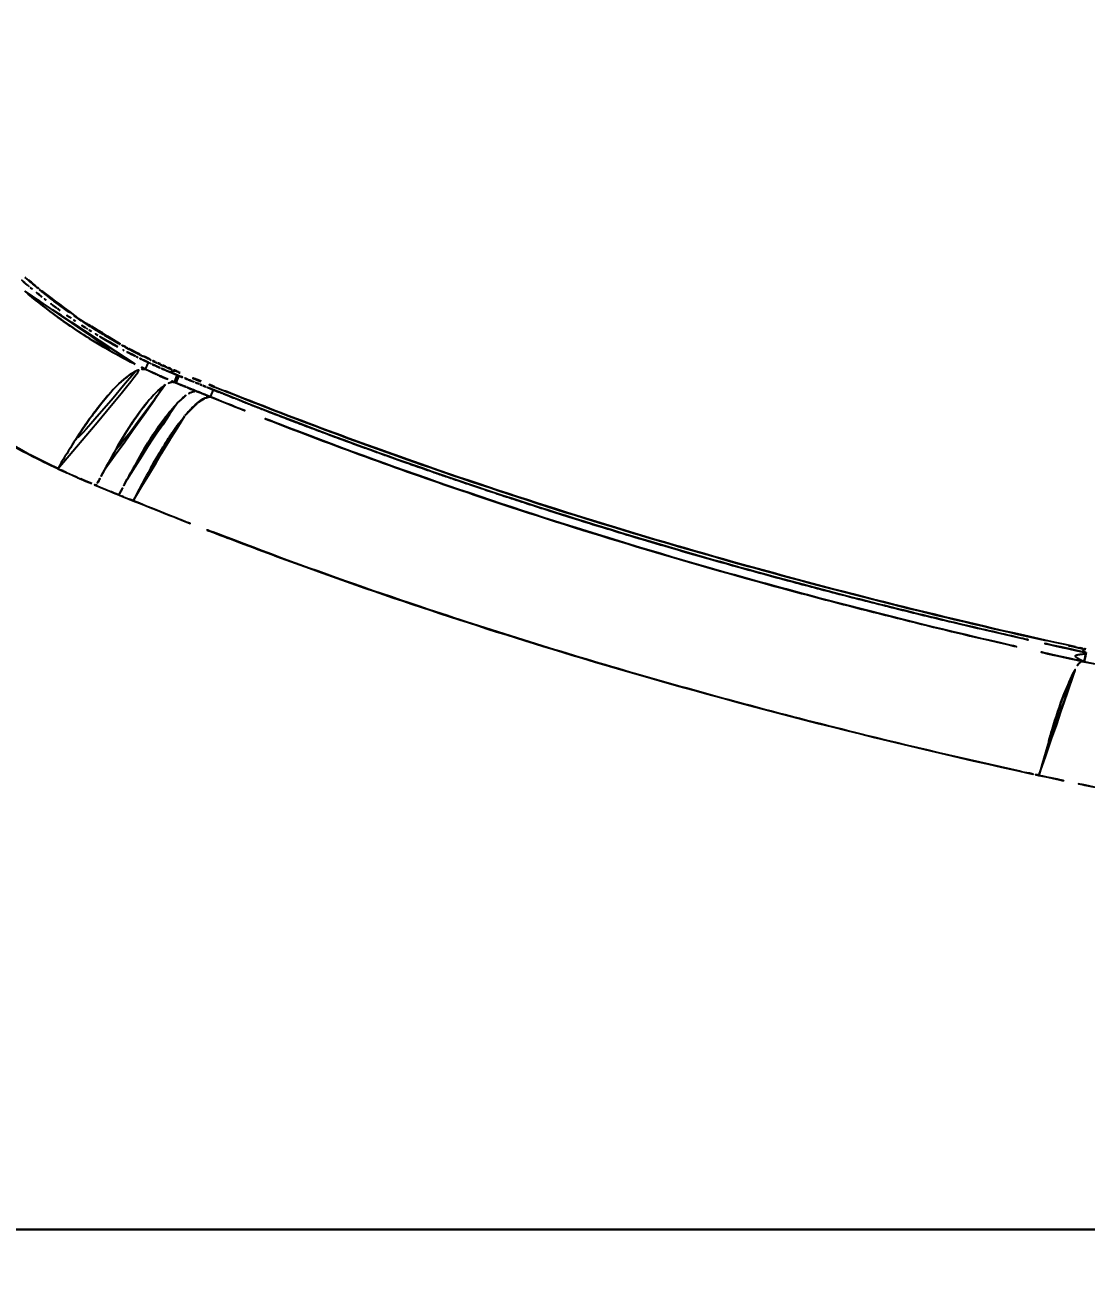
# Model space of a CAD drawing. Extents: x 16296660632 to 16296668616, y -37409619871 to -37409616241.
# Drawn here: x 16296666352.99 to 16296666393.29, y -37409617632.62 to -37409617585.51 of the extents above; entities that cross this region are included whole.
import ezdxf

# ---------------------------------------------------------------- set-up
doc = ezdxf.new("R2010")
doc.units = 0
doc.header["$LTSCALE"] = 10
doc.header["$MEASUREMENT"] = 0
doc.header["$PDMODE"] = 3
doc.header["$PDSIZE"] = -10
doc.layers.get('0').update_dxf_attribs({"linetype": 'CONTINUOUS'})
doc.layers.get('DEFPOINTS').update_dxf_attribs({"linetype": 'CONTINUOUS'})
doc.styles.get("Standard").update_dxf_attribs({"font": 'SYMBOL'})
doc.dimstyles.new('100hyun', dxfattribs={"dimtxt": 30, "dimasz": 20, "dimexe": 2, "dimexo": 10, "dimgap": 10, "dimtad": 1, "dimdec": 0, "dimrnd": 5, "dimtxsty": 'Standard', "dimcen": 2.5, "dimclrd": 5, "dimclre": 5, "dimadec": 0, "dimazin": 0, "dimtfac": 1, "dimtdec": 0, "dimtmove": 0, "dimatfit": 3, "dimfxl": 1.25, "dimlwd": 15, "dimlwe": 15, "dimarcsym": 0})

# ---------------------------------------------------------------- blocks, each defined once
blk = doc.blocks.new('*D15')
at = {"color": 5, "lineweight": 15, "transparency": 16777216}
for p, q in [((16296666322.53291, -37409617342.59803), (16296666754.99883, -37409617342.59803)), ((16296666752.99883, -37409617362.59803), (16296666752.99883, -37409618127.84608)), ((16296666742.99883, -37409618147.84608), (16296666750.99883, -37409618147.84608))]:
    blk.add_line(p, q, dxfattribs=at)
at = {"color": 5, "transparency": 16777216}
for points in [[(16296666749.6655, -37409617362.59803), (16296666756.33216, -37409617362.59803), (16296666752.99883, -37409617342.59803)], [(16296666749.6655, -37409618127.84608), (16296666756.33216, -37409618127.84608), (16296666752.99883, -37409618147.84608)]]:
    blk.add_solid(points, dxfattribs=at)
at = {"layer": 'DEFPOINTS', "color": 0, "transparency": 16777216}
for p in [(16296666312.53291, -37409617342.59803), (16296666752.99883, -37409618147.84608), (16296666752.99883, -37409618147.84608)]:
    blk.add_point(p, dxfattribs=at)
at = {"color": 0, "lineweight": 0, "transparency": 16777216, "insert": (16296666723.12759, -37409617745.22206), "char_height": 30, "attachment_point": 5, "rotation": 90}
blk.add_mtext('{\\f나눔고딕|b0|i0|c129|p50;805 이상}', dxfattribs=at)

msp = doc.modelspace()

# ---------------------------------------------------------------- linework, layer by layer
at = {"linetype": 'Continuous'}
for p, q in [((16296666357.57316, -37409617598.593109), (16296666357.689819, -37409617598.338753)), ((16296666358.670179, -37409617599.080193), (16296666358.776489, -37409617598.815277)), ((16296666358.83626, -37409617598.839752), (16296666358.72999, -37409617599.104233)), ((16296666360.04422, -37409617599.643753), (16296666359.526791, -37409617599.432678)), ((16296666360.04422, -37409617599.643753), (16296666360.15073, -37409617599.374153)), ((16296666355.70224, -37409617603.012642), (16296666357.108789, -37409617603.589127)), ((16296666393.28764, -37409617609.353699), (16296666393.21431, -37409617609.702278)), ((16296666393.146761, -37409617609.687691), (16296666393.207581, -37409617609.703041)), ((16296666429.93309, -37409617631.262497), (16296666195.131769, -37409617631.262497))]:
    msp.add_line(p, q, dxfattribs=at)
for points, start_tangent, end_tangent in [([(16296666353.018511, -37409617595.331444), (16296666352.66543, -37409617595.023537)], (-0.760998054, 0.648754161), (-0.746256926, 0.66565802)), ([(16296666353.107679, -37409617595.406197), (16296666352.63018, -37409617594.99173)], (-0.765035844, 0.643987699), (-0.745176949, 0.66686679)), ([(16296666352.996201, -37409617595.102882), (16296666353.02837, -37409617595.131073), (16296666353.130421, -37409617595.219711), (16296666353.24115, -37409617595.314583), (16296666353.36075, -37409617595.415527), (16296666353.402611, -37409617595.450493)], (0.751406946, -0.659839072), (0.768339598, -0.640042391)), ([(16296666353.400021, -37409617595.422523), (16296666353.274389, -37409617595.316673), (16296666352.913231, -37409617595.002579)], (-0.767300286, 0.641287979), (-0.746865125, 0.664975552)), ([(16296666353.107269, -37409617595.406677), (16296666353.018511, -37409617595.331444)], (-0.764608866, 0.644494595), (-0.760998054, 0.648754161)), ([(16296666352.98777, -37409617595.626923), (16296666354.09153, -37409617596.50341), (16296666355.80155, -37409617597.643898), (16296666357.57316, -37409617598.593109)], (0.761691289, -0.647940106), (0.902776631, -0.430109701)), ([(16296666357.18186, -37409617598.401756), (16296666356.443239, -37409617598.012962), (16296666355.438231, -37409617597.421623), (16296666354.551901, -37409617596.834633), (16296666353.77088, -37409617596.261147), (16296666353.080139, -37409617595.70533), (16296666352.98778, -37409617595.626907)], (-0.893838395, 0.448389254), (-0.760288644, 0.649585389)), ([(16296666353.15999, -37409617595.450081), (16296666353.107679, -37409617595.406197)], (-0.767136955, 0.641483354), (-0.765035844, 0.6439877)), ([(16296666353.27692, -37409617595.548149), (16296666353.107269, -37409617595.406677)], (-0.771408221, 0.636340598), (-0.764608866, 0.644494595)), ([(16296666353.27742, -37409617595.547546), (16296666353.15999, -37409617595.450081)], (-0.77180247, 0.635862365), (-0.767136954, 0.641483354)), ([(16296666353.53067, -37409617595.754143), (16296666353.27692, -37409617595.548149)], (-0.781334327, 0.624112705), (-0.771408221, 0.636340598)), ([(16296666353.65029, -37409617595.847641), (16296666353.27742, -37409617595.547546)], (-0.786166525, 0.618014721), (-0.77180247, 0.635862365)), ([(16296666353.402611, -37409617595.450493), (16296666353.489349, -37409617595.522339), (16296666353.53426, -37409617595.559227)], (0.768339598, -0.64004239), (0.773624768, -0.633644)), ([(16296666353.528311, -37409617595.528862), (16296666353.400021, -37409617595.422523)], (-0.772463479, 0.635059189), (-0.767300285, 0.641287979)), ([(16296666353.53426, -37409617595.559227), (16296666353.62718, -37409617595.634888), (16296666353.7745, -37409617595.753014), (16296666353.931561, -37409617595.876534), (16296666354.098619, -37409617596.005249), (16296666354.275961, -37409617596.138947), (16296666354.464569, -37409617596.277924), (16296666354.663231, -37409617596.420769), (16296666354.869961, -37409617596.565689)], (0.773624768, -0.633644), (0.822316252, -0.569030739)), ([(16296666353.649651, -37409617595.848457), (16296666353.53067, -37409617595.754143)], (-0.785890624, 0.618365529), (-0.781334327, 0.624112706)), ([(16296666354.951611, -37409617596.599648), (16296666354.49791, -37409617596.278908), (16296666354.06702, -37409617595.956902), (16296666353.65914, -37409617595.635529), (16296666353.528311, -37409617595.528862)], (-0.824210817, 0.566283082), (-0.772463479, 0.635059189)), ([(16296666353.80015, -37409617595.965767), (16296666353.649651, -37409617595.848457)], (-0.791567184, 0.611082149), (-0.785890624, 0.618365529)), ([(16296666353.80084, -37409617595.964882), (16296666353.65029, -37409617595.847641)], (-0.791779774, 0.61080667), (-0.786166525, 0.618014721)), ([(16296666354.20402, -37409617596.269722), (16296666354.06918, -37409617596.169952), (16296666353.80015, -37409617595.965767)], (-0.806324408, 0.59147354), (-0.791567184, 0.611082149)), ([(16296666354.204741, -37409617596.268738), (16296666353.80084, -37409617595.964882)], (-0.806341421, 0.591450347), (-0.791779774, 0.610806671)), ([(16296666354.33622, -37409617596.364403), (16296666354.248329, -37409617596.300621), (16296666354.204741, -37409617596.268738)], (-0.810929684, 0.585143613), (-0.806341421, 0.591450347)), ([(16296666354.33551, -37409617596.365379), (16296666354.20402, -37409617596.269722)], (-0.81096289, 0.585097591), (-0.806324408, 0.59147354)), ([(16296666354.748289, -37409617596.655602), (16296666354.33551, -37409617596.365379)], (-0.824987082, 0.565151585), (-0.81096289, 0.585097591)), ([(16296666354.74893, -37409617596.654671), (16296666354.33622, -37409617596.364403)], (-0.824835439, 0.565372884), (-0.810929684, 0.585143613)), ([(16296666354.915899, -37409617596.769218), (16296666354.748289, -37409617596.655602)], (-0.830459081, 0.557079631), (-0.824987082, 0.565151585)), ([(16296666354.916491, -37409617596.768333), (16296666354.74893, -37409617596.654671)], (-0.830273193, 0.55735664), (-0.824835439, 0.565372884)), ([(16296666354.869961, -37409617596.565689), (16296666355.083059, -37409617596.711197), (16296666355.300779, -37409617596.855904), (16296666355.52129, -37409617596.998482), (16296666355.74272, -37409617597.137718), (16296666355.9631, -37409617597.272476), (16296666356.03595, -37409617597.316208)], (0.822316252, -0.569030738), (0.858465536, -0.512871254)), ([(16296666356.62348, -37409617597.635368), (16296666356.44558, -37409617597.535347), (16296666355.92592, -37409617597.229736), (16296666355.427771, -37409617596.917229), (16296666354.951611, -37409617596.599648)], (-0.87405527, 0.485826496), (-0.824210817, 0.566283082)), ([(16296666355.30266, -37409617597.022476), (16296666354.915899, -37409617596.769218)], (-0.842624502, 0.538501578), (-0.830459081, 0.557079631)), ([(16296666355.303129, -37409617597.021729), (16296666354.916491, -37409617596.768333)], (-0.842383103, 0.538879122), (-0.830273193, 0.55735664)), ([(16296666355.36981, -37409617597.064201), (16296666355.303129, -37409617597.021729)], (-0.844411409, 0.535695224), (-0.842383103, 0.538879122)), ([(16296666355.518539, -37409617597.158592), (16296666355.30266, -37409617597.022476)], (-0.849147223, 0.52815622), (-0.842624502, 0.538501577)), ([(16296666355.51894, -37409617597.157944), (16296666355.36981, -37409617597.064201)], (-0.848886072, 0.528575857), (-0.844411409, 0.535695224)), ([(16296666355.76568, -37409617597.309937), (16296666355.518539, -37409617597.158592)], (-0.856389724, 0.516329973), (-0.849147223, 0.52815622)), ([(16296666356.518789, -37409617597.742844), (16296666355.9412, -37409617597.414009), (16296666355.51894, -37409617597.157944)], (-0.876731658, 0.480979833), (-0.848886072, 0.528575857)), ([(16296666356.51862, -37409617597.743156), (16296666356.39562, -37409617597.675194), (16296666356.195021, -37409617597.562019), (16296666355.984949, -37409617597.440392), (16296666355.76568, -37409617597.309937)], (-0.87684726, 0.480769053), (-0.856296294, 0.516484905)), ([(16296666356.03595, -37409617597.316208), (16296666356.18041, -37409617597.401718), (16296666356.39258, -37409617597.524483), (16296666356.597481, -37409617597.639908), (16296666356.66375, -37409617597.676582)], (0.858465536, -0.512871254), (0.875804367, -0.482666252)), ([(16296666356.66375, -37409617597.676582), (16296666356.79295, -37409617597.747192)], (0.875804367, -0.482666252), (0.879193796, -0.476464341)), ([(16296666356.80369, -37409617597.734383), (16296666356.62348, -37409617597.635368)], (-0.878806364, 0.477178556), (-0.87405527, 0.485826497)), ([(16296666356.79295, -37409617597.747192), (16296666356.977301, -37409617597.845909), (16296666357.1497, -37409617597.936081), (16296666357.16814, -37409617597.94561)], (0.879193796, -0.476464341), (0.888702331, -0.458484642)), ([(16296666356.7675, -37409617597.877457), (16296666356.647961, -37409617597.813492)], (-0.883194833, 0.469006277), (-0.880171886, 0.474655086)), ([(16296666357.101879, -37409617598.050987), (16296666356.518789, -37409617597.742844)], (-0.891303562, 0.453407058), (-0.876731658, 0.480979833)), ([(16296666357.20006, -37409617598.100822), (16296666357.098909, -37409617598.049721), (16296666356.93836, -37409617597.967194), (16296666356.7675, -37409617597.877457)], (-0.893747189, 0.448571022), (-0.883194833, 0.469006277)), ([(16296666357.357691, -37409617598.024529), (16296666356.986139, -37409617597.832268), (16296666356.80369, -37409617597.734383)], (-0.892699686, 0.450652051), (-0.878806364, 0.477178556)), ([(16296666357.16814, -37409617597.94561), (16296666357.31028, -37409617598.018257), (16296666357.45969, -37409617598.093147), (16296666357.598579, -37409617598.16143)], (0.888702331, -0.458484642), (0.899025937, -0.437895382)), ([(16296666357.296511, -37409617598.148933), (16296666357.248871, -37409617598.125237), (16296666357.20006, -37409617598.100822)], (-0.896019665, 0.444014369), (-0.893747189, 0.448571022)), ([(16296666357.689819, -37409617598.338753), (16296666357.101879, -37409617598.050987)], (-0.904864762, 0.425699145), (-0.891303562, 0.453407058)), ([(16296666357.43227, -37409617598.215599), (16296666357.38822, -37409617598.194099), (16296666357.296511, -37409617598.148933)], (-0.89917046, 0.437598541), (-0.896019665, 0.444014368)), ([(16296666357.73782, -37409617598.211617), (16296666357.5467, -37409617598.118752), (16296666357.357691, -37409617598.024529)], (-0.901646137, 0.432474559), (-0.892699686, 0.450652051)), ([(16296666357.598579, -37409617598.16143), (16296666357.727591, -37409617598.223717)], (0.899025937, -0.437895381), (0.902005606, -0.431724318)), ([(16296666357.727591, -37409617598.223717), (16296666357.84746, -37409617598.280632)], (0.902005606, -0.431724317), (0.904724567, -0.425997016)), ([(16296666354.24263, -37409617602.369972), (16296666354.79431, -37409617601.461212), (16296666355.301411, -37409617600.696297), (16296666355.77029, -37409617600.054718), (16296666356.203699, -37409617599.52758), (16296666356.60301, -37409617599.110489), (16296666356.966841, -37409617598.807861), (16296666357.134729, -37409617598.70182), (16296666357.29245, -37409617598.628571), (16296666357.57316, -37409617598.593109)], (0.503204596, 0.864167307), (0.98345698, -0.181141844)), ([(16296666357.20738, -37409617598.661003), (16296666356.98819, -37409617598.793007), (16296666356.17066, -37409617599.565277), (16296666355.230801, -37409617600.798569), (16296666354.24263, -37409617602.369972)], (-0.899441185, -0.437041823), (-0.503204591, -0.86416731)), ([(16296666357.57316, -37409617598.593109), (16296666357.18186, -37409617598.401756)], (-0.902740977, 0.430184527), (-0.893838395, 0.448389254)), ([(16296666357.57316, -37409617598.593109), (16296666357.20738, -37409617598.661003)], (-0.983459577, 0.181127745), (-0.899441185, -0.437041823)), ([(16296666357.6898, -37409617598.338783), (16296666357.63516, -37409617598.313011), (16296666357.51684, -37409617598.256523), (16296666357.43227, -37409617598.215599)], (-0.904994204, 0.425423895), (-0.89917046, 0.437598541)), ([(16296666357.57316, -37409617598.593109), (16296666357.92931, -37409617598.758743), (16296666358.05011, -37409617598.813263)], (0.903126974, -0.429373577), (0.912640635, -0.408762855)), ([(16296666358.110451, -37409617598.840179), (16296666357.928909, -37409617598.758659), (16296666357.57316, -37409617598.593109)], (-0.91401916, 0.405671019), (-0.902678669, 0.430315257)), ([(16296666357.74419, -37409617598.364273), (16296666357.6898, -37409617598.338783)], (-0.906189925, 0.422870926), (-0.904994204, 0.425423895)), ([(16296666357.780729, -37409617598.381233), (16296666357.68977, -37409617598.338852)], (-0.907307902, 0.420466849), (-0.905558044, 0.424222382)), ([(16296666358.13382, -37409617598.541496), (16296666358.10746, -37409617598.529793), (16296666358.02552, -37409617598.493134), (16296666357.938351, -37409617598.453697), (16296666357.844919, -37409617598.41095), (16296666357.74419, -37409617598.364273)], (-0.914100135, 0.405488523), (-0.906189925, 0.422870926)), ([(16296666357.93104, -37409617598.303093), (16296666357.73782, -37409617598.211617)], (-0.906019507, 0.42323593), (-0.901646137, 0.432474559)), ([(16296666358.133841, -37409617598.541428), (16296666357.962601, -37409617598.4646), (16296666357.780729, -37409617598.381233)], (-0.913950308, 0.405826113), (-0.907307902, 0.420466849)), ([(16296666357.84746, -37409617598.280632), (16296666357.959, -37409617598.332764), (16296666357.978689, -37409617598.341873)], (0.904724567, -0.425997016), (0.907647527, -0.419733208)), ([(16296666357.978689, -37409617598.341873), (16296666358.06299, -37409617598.380623)], (0.907647527, -0.419733208), (0.909499835, -0.415704283)), ([(16296666358.126249, -37409617598.393051), (16296666357.93104, -37409617598.303093)], (-0.910321902, 0.413900996), (-0.906019508, 0.42323593)), ([(16296666358.06299, -37409617598.380623), (16296666358.160061, -37409617598.424698), (16296666358.250271, -37409617598.465111), (16296666358.334021, -37409617598.502182), (16296666358.4118, -37409617598.536209), (16296666358.485201, -37409617598.568031), (16296666358.508961, -37409617598.578278)], (0.909499835, -0.415704282), (0.918536954, -0.39533513)), ([(16296666358.282829, -37409617598.606987), (16296666358.259081, -37409617598.596619), (16296666358.185169, -37409617598.564194), (16296666358.14439, -37409617598.546181)], (-0.916496634, 0.400042397), (-0.914310277, 0.405014465)), ([(16296666358.31127, -37409617598.619392), (16296666358.23525, -37409617598.586189), (16296666358.144421, -37409617598.54612)], (-0.917061299, 0.398746252), (-0.914140087, 0.405398448)), ([(16296666358.323441, -37409617598.481483), (16296666358.126249, -37409617598.393051)], (-0.914552439, 0.404467349), (-0.910321902, 0.413900997)), ([(16296666358.31127, -37409617598.619377), (16296666358.282829, -37409617598.606987)], (-0.917293579, 0.398211615), (-0.916496634, 0.400042398)), ([(16296666358.35116, -37409617598.636597), (16296666358.328911, -37409617598.627007), (16296666358.31127, -37409617598.619377)], (-0.918699601, 0.394957014), (-0.917293579, 0.398211614)), ([(16296666358.41666, -37409617598.664917), (16296666358.31127, -37409617598.619392)], (-0.918881581, 0.394533445), (-0.917061299, 0.398746252)), ([(16296666358.394159, -37409617598.655098), (16296666358.35116, -37409617598.636597)], (-0.918050891, 0.396462561), (-0.918699601, 0.394957013)), ([(16296666358.52261, -37409617598.568336), (16296666358.323441, -37409617598.481483)], (-0.918710064, 0.394932675), (-0.914552439, 0.404467349)), ([(16296666358.43557, -37409617598.673012), (16296666358.394159, -37409617598.655098)], (-0.918363577, 0.395737716), (-0.918050891, 0.396462561)), ([(16296666358.463591, -37409617598.68502), (16296666358.41666, -37409617598.664917)], (-0.919689145, 0.392647267), (-0.918881582, 0.394533444)), ([(16296666358.473551, -37409617598.689194), (16296666358.455111, -37409617598.681389), (16296666358.43557, -37409617598.673012)], (-0.921970543, 0.387260014), (-0.918363577, 0.395737716)), ([(16296666358.50725, -37409617598.703613), (16296666358.463591, -37409617598.68502)], (-0.920438528, 0.390887346), (-0.919689145, 0.392647267)), ([(16296666358.507641, -37409617598.703323), (16296666358.473551, -37409617598.689194)], (-0.925340175, 0.379137919), (-0.921970543, 0.387260012)), ([(16296666358.508961, -37409617598.578278), (16296666358.55477, -37409617598.597923), (16296666358.6164, -37409617598.624123)], (0.918536954, -0.39533513), (0.92128199, -0.388895224)), ([(16296666358.68792, -37409617598.654068), (16296666358.729971, -37409617598.671288), (16296666358.770599, -37409617598.687653), (16296666358.80901, -37409617598.702629), (16296666358.826799, -37409617598.708191), (16296666358.811939, -37409617598.699997), (16296666358.80221, -37409617598.692329), (16296666358.79026, -37409617598.684212), (16296666358.775921, -37409617598.676003), (16296666358.758751, -37409617598.668152), (16296666358.73827, -37409617598.661293), (16296666358.726789, -37409617598.658508), (16296666358.71426, -37409617598.656273), (16296666358.70059, -37409617598.654709), (16296666358.68568, -37409617598.653976), (16296666358.66943, -37409617598.654251), (16296666358.65172, -37409617598.655724), (16296666358.632441, -37409617598.658592), (16296666358.611469, -37409617598.663116), (16296666358.58865, -37409617598.669563), (16296666358.563841, -37409617598.678192), (16296666358.5369, -37409617598.689339), (16296666358.507641, -37409617598.703323)], (0.923615436, -0.383320396), (-0.890899566, -0.454200356)), ([(16296666358.696369, -37409617598.654587), (16296666358.631781, -37409617598.658897), (16296666358.551001, -37409617598.683327)], (-0.998139536, 0.060971027), (-0.923982066, -0.382435801)), ([(16296666358.76125, -37409617598.669167), (16296666358.723631, -37409617598.653503), (16296666358.52261, -37409617598.568336)], (-0.92354154, 0.383498401), (-0.918710064, 0.394932675)), ([(16296666358.76125, -37409617598.669167), (16296666358.758751, -37409617598.668152), (16296666358.73827, -37409617598.661293), (16296666358.726789, -37409617598.658508), (16296666358.71426, -37409617598.656273), (16296666358.70059, -37409617598.654709), (16296666358.69467, -37409617598.654297)], (-0.923871157, 0.382703653), (-0.998461055, 0.055457377)), ([(16296666358.761021, -37409617598.669456), (16296666358.737049, -37409617598.661163), (16296666358.696369, -37409617598.654587)], (-0.921412277, 0.388586432), (-0.998139536, 0.060971026)), ([(16296666358.79653, -37409617598.688789), (16296666358.76783, -37409617598.672478)], (-0.827589295, 0.561334088), (-0.906260148, 0.422720408)), ([(16296666358.825159, -37409617598.6959), (16296666358.76108, -37409617598.669312)], (-0.923750489, 0.382994823), (-0.92358395, 0.383396253)), ([(16296666358.817829, -37409617598.705307), (16296666358.79653, -37409617598.688789)], (-0.74903921, 0.662525669), (-0.827589295, 0.561334088)), ([(16296666356.00522, -37409617602.429451), (16296666356.61492, -37409617601.348671), (16296666357.473579, -37409617600.059097), (16296666358.16923, -37409617599.301521), (16296666358.519341, -37409617599.093582)], (0.470131992, 0.88259612), (0.964876041, 0.262705588)), ([(16296666358.05011, -37409617598.813263), (16296666358.110451, -37409617598.840179)], (0.912640635, -0.408762856), (0.913803266, -0.406157101)), ([(16296666358.110451, -37409617598.840179), (16296666358.29488, -37409617598.921204), (16296666358.670179, -37409617599.080193)], (0.913803266, -0.406157101), (0.924163516, -0.381997116)), ([(16296666358.294571, -37409617598.920952), (16296666358.110451, -37409617598.840179)], (-0.917435118, 0.397885416), (-0.91401916, 0.405671019)), ([(16296666358.4186, -37409617598.974327), (16296666358.294571, -37409617598.920952)], (-0.919615181, 0.392820466), (-0.917435118, 0.397885416)), ([(16296666358.51923, -37409617599.093086), (16296666358.339319, -37409617599.174744)], (-0.966128337, -0.25806208), (-0.848948014, -0.528476366)), ([(16296666358.669901, -37409617599.080093), (16296666358.4186, -37409617598.974327)], (-0.923755829, 0.382981942), (-0.919615181, 0.392820466)), ([(16296666358.507589, -37409617598.703461), (16296666358.59667, -37409617598.740997), (16296666358.68634, -37409617598.778236), (16296666358.776529, -37409617598.815163)], (0.920493113, -0.390758787), (0.926436507, -0.376451058)), ([(16296666358.519341, -37409617599.093582), (16296666358.669901, -37409617599.080093)], (0.964876041, 0.262705588), (0.994599528, -0.103787176)), ([(16296666358.776489, -37409617598.815277), (16296666358.68622, -37409617598.778389), (16296666358.59654, -37409617598.741158), (16296666358.50725, -37409617598.703613)], (-0.926705482, 0.375788437), (-0.920956315, 0.389665839)), ([(16296666358.669901, -37409617599.080093), (16296666358.51923, -37409617599.093086)], (-0.994599359, 0.1037888), (-0.966128337, -0.25806208)), ([(16296666358.66992, -37409617599.080841), (16296666358.68648, -37409617599.088707), (16296666358.728609, -37409617599.107643)], (0.919786139, -0.392420003), (0.912704733, -0.408619714)), ([(16296666358.776529, -37409617598.815178), (16296666358.756281, -37409617598.865479), (16296666358.73941, -37409617598.907402), (16296666358.72541, -37409617598.942177), (16296666358.71384, -37409617598.970917), (16296666358.700609, -37409617599.003799), (16296666358.68973, -37409617599.030823), (16296666358.68067, -37409617599.053352), (16296666358.67366, -37409617599.071114)], (-0.373383437, -0.927677104), (-0.362017208, -0.932171412)), ([(16296666358.728621, -37409617599.107628), (16296666358.70076, -37409617599.095444), (16296666358.669901, -37409617599.080093)], (-0.919262319, 0.393645511), (-0.735054841, 0.678007656)), ([(16296666358.728621, -37409617599.107643), (16296666358.882759, -37409617599.172638), (16296666358.978769, -37409617599.21254)], (0.920326385, -0.391151308), (0.924021139, -0.382341384)), ([(16296666358.776529, -37409617598.815163), (16296666358.89138, -37409617598.862297)], (0.9249016, -0.380206564), (0.925308594, -0.379214986)), ([(16296666358.978769, -37409617599.21254), (16296666358.880251, -37409617599.171509), (16296666358.728621, -37409617599.107628)], (-0.923744465, 0.383009352), (-0.920526088, 0.390681099)), ([(16296666358.83626, -37409617598.839752), (16296666358.816299, -37409617598.831551), (16296666358.796391, -37409617598.823357), (16296666358.776529, -37409617598.815178)], (-0.924961351, 0.380061177), (-0.924589468, 0.38096498)), ([(16296666358.87895, -37409617598.733307), (16296666358.823139, -37409617598.710182)], (-0.923907167, 0.38261671), (-0.923762504, 0.382965842)), ([(16296666358.884979, -37409617598.720688), (16296666358.825159, -37409617598.6959)], (-0.923905631, 0.38262042), (-0.923750489, 0.382994822)), ([(16296666358.88241, -37409617598.858627), (16296666358.83626, -37409617598.839752)], (-0.925552142, 0.378620169), (-0.925490117, 0.378771756)), ([(16296666358.89138, -37409617598.862297), (16296666358.947029, -37409617598.885094), (16296666359.05476, -37409617598.9291)], (0.925308594, -0.379214986), (0.925894416, -0.377782386)), ([(16296666358.98287, -37409617598.899696), (16296666358.88241, -37409617598.858627)], (-0.925686986, 0.378290369), (-0.925552142, 0.378620168)), ([(16296666359.14835, -37409617598.967278), (16296666358.98287, -37409617598.899696)], (-0.92590856, 0.377747718), (-0.925686987, 0.378290368)), ([(16296666359.05476, -37409617598.9291), (16296666359.10685, -37409617598.95034)], (0.925894415, -0.377782387), (0.92595425, -0.377635708)), ([(16296666359.10685, -37409617598.95034), (16296666359.15774, -37409617598.971092)], (0.92595425, -0.377635707), (0.925982326, -0.377566857)), ([(16296666359.67606, -37409617599.060913), (16296666358.87895, -37409617598.733307)], (-0.925943161, 0.377662896), (-0.923907167, 0.38261671)), ([(16296666359.6821, -37409617599.048286), (16296666358.884979, -37409617598.720688)], (-0.925942766, 0.377663864), (-0.923905631, 0.382620419)), ([(16296666359.15774, -37409617598.971092), (16296666359.207439, -37409617598.991364)], (0.925982326, -0.377566858), (0.926016608, -0.37748277)), ([(16296666359.42186, -37409617599.078697), (16296666359.275669, -37409617599.019188), (16296666359.14835, -37409617598.967278)], (-0.926273456, 0.376852072), (-0.92590856, 0.377747718)), ([(16296666359.207439, -37409617598.991364), (16296666359.25596, -37409617599.011131), (16296666359.394489, -37409617599.067558), (16296666359.421869, -37409617599.078697)], (0.926016608, -0.377482771), (0.926245175, -0.376921578)), ([(16296666359.454729, -37409617599.092072), (16296666359.52264, -37409617599.119682), (16296666359.567921, -37409617599.138077)], (0.926290893, -0.376809212), (0.92646017, -0.376392819)), ([(16296666359.567921, -37409617599.138077), (16296666359.42186, -37409617599.078697)], (-0.926467914, 0.376373757), (-0.926273456, 0.376852072)), ([(16296666359.570169, -37409617599.139), (16296666359.64057, -37409617599.167587)], (0.926463421, -0.376384816), (0.926558852, -0.376149829)), ([(16296666359.71384, -37409617599.197319), (16296666359.567921, -37409617599.138077)], (-0.92666195, 0.37589577), (-0.926467914, 0.376373757)), ([(16296666360.19236, -37409617599.270462), (16296666359.67606, -37409617599.060913)], (-0.927232597, 0.374485929), (-0.925943161, 0.377662895)), ([(16296666360.19783, -37409617599.257607), (16296666359.6821, -37409617599.048286)], (-0.927231338, 0.374489047), (-0.925942766, 0.377663864)), ([(16296666358.339319, -37409617599.174744), (16296666358.1443, -37409617599.322037), (16296666357.414869, -37409617600.136887), (16296666356.57933, -37409617601.408363), (16296666355.99851, -37409617602.442093)], (-0.848948014, -0.528476366), (-0.469749213, -0.882799908)), ([(16296666358.79298, -37409617599.871208), (16296666359.00948, -37409617599.670349), (16296666359.37435, -37409617599.446854)], (0.704634303, 0.709570644), (0.963772739, 0.266724778)), ([(16296666358.978769, -37409617599.21254), (16296666359.03068, -37409617599.233994)], (0.924021139, -0.382341385), (0.924434848, -0.381340021)), ([(16296666359.11084, -37409617599.266983), (16296666359.02681, -37409617599.232407), (16296666358.978769, -37409617599.21254)], (-0.925272729, 0.379302486), (-0.923744465, 0.383009352)), ([(16296666359.03068, -37409617599.233994), (16296666359.078079, -37409617599.253517)], (0.924434848, -0.381340021), (0.924774746, -0.380515005)), ([(16296666359.078079, -37409617599.253517), (16296666359.169941, -37409617599.291183)], (0.924774746, -0.380515005), (0.925790688, -0.378036509)), ([(16296666359.37429, -37409617599.446632), (16296666359.007219, -37409617599.671173)], (-0.96423551, -0.26504694), (-0.760963424, -0.648794781)), ([(16296666359.32597, -37409617599.354523), (16296666359.298531, -37409617599.343407), (16296666359.16711, -37409617599.290001), (16296666359.11084, -37409617599.266983)], (-0.927101569, 0.374810193), (-0.925272729, 0.379302487)), ([(16296666359.169941, -37409617599.291183), (16296666359.214371, -37409617599.309288)], (0.925790688, -0.37803651), (0.926321345, -0.376734344)), ([(16296666359.214371, -37409617599.309288), (16296666359.3001, -37409617599.344063), (16296666359.32597, -37409617599.354523)], (0.926321344, -0.376734345), (0.927211549, -0.37453804)), ([(16296666359.32597, -37409617599.354523), (16296666359.42049, -37409617599.392242), (16296666359.42255, -37409617599.393044)], (0.927211549, -0.37453804), (0.93121581, -0.364468262)), ([(16296666359.42255, -37409617599.393051), (16296666359.42009, -37409617599.392082), (16296666359.32597, -37409617599.354523)], (-0.93139416, 0.364012251), (-0.927101569, 0.374810193)), ([(16296666359.37435, -37409617599.446854), (16296666359.526779, -37409617599.432693)], (0.963772739, 0.266724777), (0.99490749, -0.100792297)), ([(16296666359.42255, -37409617599.393044), (16296666359.526779, -37409617599.432693)], (0.93121581, -0.364468262), (0.938278997, -0.345879349)), ([(16296666359.526779, -37409617599.432693), (16296666359.42255, -37409617599.393051)], (-0.937748946, 0.347313855), (-0.93139416, 0.364012251)), ([(16296666359.526779, -37409617599.432693), (16296666359.69939, -37409617599.503242), (16296666359.87187, -37409617599.573601), (16296666360.04422, -37409617599.643753)], (0.92549443, -0.378761219), (0.926356746, -0.376647287)), ([(16296666359.64057, -37409617599.167587), (16296666359.67745, -37409617599.182564)], (0.926558852, -0.376149828), (0.926606224, -0.376033119)), ([(16296666359.67745, -37409617599.182564), (16296666359.74844, -37409617599.211357)], (0.926606224, -0.376033119), (0.926700453, -0.375800838)), ([(16296666360.044201, -37409617599.643753), (16296666359.79414, -37409617599.702362), (16296666359.71962, -37409617599.743912)], (-0.995326937, 0.09656236), (-0.851148941, -0.524924262)), ([(16296666359.74844, -37409617599.211357), (16296666359.8515, -37409617599.253128), (16296666359.91704, -37409617599.279671)], (0.926700453, -0.375800838), (0.926931448, -0.375230717)), ([(16296666359.85961, -37409617599.256409), (16296666359.71384, -37409617599.197319)], (-0.926855417, 0.375418481), (-0.92666195, 0.375895771)), ([(16296666359.91704, -37409617599.279671), (16296666359.948891, -37409617599.292557), (16296666360.0408, -37409617599.329727), (16296666360.095181, -37409617599.351707), (16296666360.142361, -37409617599.370773), (16296666360.15073, -37409617599.374153)], (0.926931448, -0.375230717), (0.927241739, -0.374463292)), ([(16296666360.15073, -37409617599.374153), (16296666359.85961, -37409617599.256409)], (-0.927240211, 0.374467077), (-0.926855417, 0.375418481)), ([(16296666389.4564, -37409617608.494637), (16296666381.82399, -37409617606.580833), (16296666370.812441, -37409617603.2826), (16296666360.15073, -37409617599.374153)], (-0.973966392, 0.22669245), (-0.92717387, 0.374631306)), ([(16296666360.150829, -37409617599.374191), (16296666360.26062, -37409617599.41848), (16296666360.315331, -37409617599.440514), (16296666360.378839, -37409617599.466057), (16296666360.4266, -37409617599.48526)], (0.927242042, -0.374462543), (0.927919501, -0.372780631)), ([(16296666391.780849, -37409617608.910263), (16296666380.70175, -37409617606.153801), (16296666369.218691, -37409617602.623268), (16296666360.19236, -37409617599.270462)], (-0.976034268, 0.217616884), (-0.927232597, 0.374485929)), ([(16296666360.80665, -37409617599.502083), (16296666360.19783, -37409617599.257607)], (-0.928723371, 0.370773382), (-0.927231338, 0.374489047)), ([(16296666360.4266, -37409617599.48526), (16296666360.452271, -37409617599.495567), (16296666360.536909, -37409617599.529533)], (0.927919501, -0.372780631), (0.928175234, -0.372143433)), ([(16296666360.536909, -37409617599.529533), (16296666360.63583, -37409617599.56916), (16296666360.757441, -37409617599.617767), (16296666360.90196, -37409617599.6754), (16296666360.95484, -37409617599.696442)], (0.928175234, -0.372143433), (0.929170934, -0.369650342)), ([(16296666392.875879, -37409617609.137733), (16296666380.642481, -37409617606.123138), (16296666368.750629, -37409617602.448219), (16296666360.80665, -37409617599.502083)], (-0.977026765, 0.213116634), (-0.928723371, 0.370773382)), ([(16296666353.08993, -37409617601.796173), (16296666348.220051, -37409617598.56826)], (-0.887350098, 0.461096306), (-0.773732058, 0.633512985)), ([(16296666356.87429, -37409617602.77549), (16296666357.46804, -37409617601.719887), (16296666358.30479, -37409617600.452454), (16296666358.79085, -37409617599.873352)], (0.469639953, 0.882858037), (0.704059755, 0.710140733)), ([(16296666358.790131, -37409617599.87265), (16296666358.303659, -37409617600.451981), (16296666357.46921, -37409617601.716164), (16296666356.870701, -37409617602.781471)], (-0.704399058, -0.709804175), (-0.468966799, -0.883215795)), ([(16296666359.007219, -37409617599.671173), (16296666358.790131, -37409617599.87265)], (-0.760963424, -0.648794781), (-0.704399058, -0.709804175)), ([(16296666359.08156, -37409617600.349777), (16296666359.19969, -37409617600.212631), (16296666359.52845, -37409617599.886703), (16296666359.58724, -37409617599.838898)], (0.64066146, 0.767823478), (0.787748359, 0.615997177)), ([(16296666359.52401, -37409617599.889137), (16296666359.50528, -37409617599.905258), (16296666359.18363, -37409617600.230042), (16296666359.081341, -37409617600.349586)], (-0.761477188, -0.648191709), (-0.639843, -0.768505651)), ([(16296666359.586491, -37409617599.837952), (16296666359.52401, -37409617599.889137)], (-0.786152476, -0.618032591), (-0.761477189, -0.648191709)), ([(16296666359.58724, -37409617599.838898), (16296666359.67622, -37409617599.773903), (16296666359.81192, -37409617599.695396), (16296666359.89567, -37409617599.662239)], (0.787748359, 0.615997177), (0.954347946, 0.298697169)), ([(16296666359.71962, -37409617599.743912), (16296666359.654131, -37409617599.787392), (16296666359.586491, -37409617599.837952)], (-0.851148941, -0.524924262), (-0.786152476, -0.618032591)), ([(16296666359.89567, -37409617599.662239), (16296666360.04422, -37409617599.643753)], (0.954347946, 0.298697169), (0.995322513, -0.096607944)), ([(16296666360.04422, -37409617599.643761), (16296666363.420561, -37409617600.974701)], (0.926336488, -0.376697107), (0.934160476, -0.356853198)), ([(16296666360.95484, -37409617599.696442), (16296666361.066681, -37409617599.740898)], (0.929170934, -0.369650343), (0.929434843, -0.368986278)), ([(16296666361.066681, -37409617599.740898), (16296666361.24581, -37409617599.81189), (16296666361.43129, -37409617599.885162), (16296666361.630449, -37409617599.963547), (16296666361.83415, -37409617600.043427), (16296666362.047421, -37409617600.126747), (16296666362.2866, -37409617600.219803), (16296666362.557581, -37409617600.324722), (16296666362.85862, -37409617600.440666), (16296666363.183081, -37409617600.564934), (16296666363.52424, -37409617600.694771), (16296666363.87536, -37409617600.82756), (16296666364.22967, -37409617600.960693), (16296666364.5804, -37409617601.091614), (16296666364.92074, -37409617601.21785), (16296666365.243851, -37409617601.336983), (16296666365.543739, -37409617601.446899), (16296666365.822121, -37409617601.548401), (16296666366.08564, -37409617601.643997), (16296666366.34111, -37409617601.736237), (16296666366.595329, -37409617601.827606), (16296666366.855129, -37409617601.920532), (16296666367.127371, -37409617602.017433), (16296666367.418921, -37409617602.120659), (16296666367.73665, -37409617602.232529), (16296666368.087481, -37409617602.355293), (16296666368.47834, -37409617602.491127), (16296666368.91621, -37409617602.642151), (16296666369.408091, -37409617602.810349), (16296666369.96104, -37409617602.997597), (16296666370.582161, -37409617603.205688), (16296666371.278641, -37409617603.436172), (16296666372.057711, -37409617603.690491), (16296666372.926689, -37409617603.969833), (16296666373.893, -37409617604.275162), (16296666374.96419, -37409617604.607193), (16296666376.147829, -37409617604.966316), (16296666377.451521, -37409617605.352608), (16296666378.88291, -37409617605.765846), (16296666380.44976, -37409617606.205498), (16296666382.15983, -37409617606.670639), (16296666384.021021, -37409617607.160019), (16296666386.041281, -37409617607.67202), (16296666388.22731, -37409617608.204323), (16296666389.456551, -37409617608.493988)], (0.929434843, -0.368986278), (0.973938061, -0.226814139)), ([(16296666363.42053, -37409617600.974762), (16296666360.044201, -37409617599.643753)], (-0.934150828, 0.356878455), (-0.926335658, 0.376699148)), ([(16296666357.108789, -37409617603.589127), (16296666357.560591, -37409617602.721313), (16296666358.00386, -37409617601.935829), (16296666358.430281, -37409617601.24675), (16296666358.83153, -37409617600.668159), (16296666359.08156, -37409617600.349777)], (0.448111332, 0.893977759), (0.64066146, 0.767823478)), ([(16296666359.059031, -37409617600.376541), (16296666358.83148, -37409617600.668228), (16296666358.449739, -37409617601.216454), (16296666358.0375, -37409617601.878067), (16296666357.108801, -37409617603.589127)], (-0.635491968, -0.772107479), (-0.448110338, -0.893978258)), ([(16296666389.08886, -37409617608.766159), (16296666376.37315, -37409617605.373207), (16296666363.42053, -37409617600.974762)], (-0.973275551, 0.229640374), (-0.934150828, 0.356878455)), ([(16296666363.420561, -37409617600.974701), (16296666370.738831, -37409617603.589142), (16296666381.795509, -37409617606.921188), (16296666389.088579, -37409617608.767349)], (0.934160476, -0.356853198), (0.973298808, -0.229541783)), ([(16296666353.091209, -37409617601.793694), (16296666354.243361, -37409617602.368423)], (0.884849778, -0.465876454), (0.904387146, -0.42671289)), ([(16296666354.244711, -37409617602.363129), (16296666353.16177, -37409617601.833359), (16296666353.08993, -37409617601.796173)], (-0.906537181, 0.422125977), (-0.887350098, 0.461096306)), ([(16296666354.24263, -37409617602.369972), (16296666354.71822, -37409617602.589203), (16296666355.20484, -37409617602.803413), (16296666355.70224, -37409617603.012642)], (0.904393277, -0.426699896), (0.924818794, -0.380407937)), ([(16296666354.44212, -37409617602.454323), (16296666354.244711, -37409617602.363129)], (-0.909054605, 0.416677002), (-0.906537181, 0.422125977)), ([(16296666355.99851, -37409617602.442093), (16296666355.70224, -37409617603.012642)], (-0.469749213, -0.882799908), (-0.452670764, -0.891677733)), ([(16296666355.53216, -37409617602.935661), (16296666354.44212, -37409617602.454323)], (-0.91957097, 0.392923951), (-0.909054606, 0.416677002)), ([(16296666355.740271, -37409617602.937927), (16296666355.998501, -37409617602.442093)], (0.454638412, 0.890676099), (0.469703087, 0.88282445)), ([(16296666356.870701, -37409617602.781471), (16296666356.566879, -37409617603.368263)], (-0.468966799, -0.883215796), (-0.451375644, -0.892334034)), ([(16296666355.7041, -37409617603.008812), (16296666355.53216, -37409617602.935661)], (-0.920751599, 0.390149321), (-0.91957097, 0.392923951)), ([(16296666355.70224, -37409617603.012642), (16296666355.740271, -37409617602.937927)], (0.452670694, 0.891677769), (0.454638412, 0.8906761)), ([(16296666356.566879, -37409617603.368317), (16296666355.7041, -37409617603.008812)], (-0.924909236, 0.380187988), (-0.920751599, 0.390149321)), ([(16296666356.566879, -37409617603.368263), (16296666356.5912, -37409617603.32032)], (0.451882128, 0.892077655), (0.453135848, 0.891441475)), ([(16296666356.5912, -37409617603.32032), (16296666356.871019, -37409617602.781639)], (0.453135849, 0.891441474), (0.469430716, 0.88296931)), ([(16296666356.73563, -37409617603.437553), (16296666356.566879, -37409617603.368317)], (-0.925392854, 0.379009322), (-0.924909235, 0.380187988)), ([(16296666357.108521, -37409617603.589729), (16296666356.73563, -37409617603.437553)], (-0.926336999, 0.376695851), (-0.925392854, 0.379009322)), ([(16296666357.10865, -37409617603.589417), (16296666362.73613, -37409617605.765022)], (0.926501765, -0.37629042), (0.938567597, -0.345095446)), ([(16296666362.73642, -37409617605.764236), (16296666361.31621, -37409617605.23584), (16296666357.108521, -37409617603.589729)], (-0.938626752, 0.344934516), (-0.926336999, 0.376695851)), ([(16296666362.73613, -37409617605.765022), (16296666374.133459, -37409617609.557358), (16296666391.143009, -37409617613.942368)], (0.938567597, -0.345095446), (0.976693823, -0.214637313)), ([(16296666390.8162, -37409617613.868118), (16296666384.547911, -37409617612.403), (16296666375.99338, -37409617610.105377), (16296666368.306681, -37409617607.714249), (16296666362.73642, -37409617605.764236)], (-0.976563632, 0.215228884), (-0.938626752, 0.344934516)), ([(16296666389.456551, -37409617608.493988), (16296666390.58728, -37409617608.754478), (16296666392.26198, -37409617609.129967)], (0.973938061, -0.226814139), (0.97652838, -0.215388773)), ([(16296666389.088579, -37409617608.767349), (16296666393.146761, -37409617609.687691)], (0.973298808, -0.229541783), (0.977066211, -0.212935716)), ([(16296666393.1299, -37409617609.31974), (16296666389.4564, -37409617608.494637)], (-0.977331518, 0.211714676), (-0.973966392, 0.22669245)), ([(16296666393.154181, -37409617609.212288), (16296666391.780849, -37409617608.910263)], (-0.977273759, 0.211981131), (-0.976034268, 0.217616884)), ([(16296666393.146839, -37409617609.687561), (16296666389.08886, -37409617608.766159)], (-0.976972588, 0.213364856), (-0.973275551, 0.229640374)), ([(16296666392.26198, -37409617609.129967), (16296666393.129869, -37409617609.319763)], (0.97652838, -0.215388773), (0.977294555, -0.211885234)), ([(16296666393.287439, -37409617609.353813), (16296666393.26553, -37409617609.378464), (16296666393.22196, -37409617609.394531), (16296666393.167601, -37409617609.405403), (16296666393.110241, -37409617609.413437), (16296666393.055229, -37409617609.420326), (16296666393.00597, -37409617609.427116), (16296666392.96442, -37409617609.434502), (16296666392.93141, -37409617609.44278), (16296666392.906981, -37409617609.452042), (16296666392.890631, -37409617609.462219), (16296666392.881491, -37409617609.473129), (16296666392.87851, -37409617609.484543), (16296666392.88056, -37409617609.496193), (16296666392.886511, -37409617609.507828), (16296666392.895281, -37409617609.519203), (16296666392.905939, -37409617609.530121), (16296666392.917669, -37409617609.540413), (16296666392.929779, -37409617609.54995), (16296666392.941759, -37409617609.558662), (16296666392.953211, -37409617609.566513), (16296666392.963881, -37409617609.573479), (16296666392.98238, -37409617609.584991), (16296666392.99719, -37409617609.593781), (16296666393.00934, -37409617609.600761), (16296666393.020599, -37409617609.607079), (16296666393.03322, -37409617609.613998), (16296666393.04995, -37409617609.622963), (16296666393.06089, -37409617609.628677), (16296666393.074221, -37409617609.635567), (16296666393.08983, -37409617609.643471), (16296666393.10239, -37409617609.649727), (16296666393.11659, -37409617609.656723), (16296666393.13191, -37409617609.664146), (16296666393.147751, -37409617609.671722), (16296666393.163401, -37409617609.679108), (16296666393.17803, -37409617609.685944), (16296666393.190571, -37409617609.691727), (16296666393.20195, -37409617609.696953), (16296666393.21311, -37409617609.704353)], (-0.426146307, -0.904654257), (-0.99015087, -0.140004482)), ([(16296666393.15712, -37409617609.198898), (16296666392.875879, -37409617609.137733)], (-0.977276761, 0.211967289), (-0.977026765, 0.213116634)), ([(16296666393.129829, -37409617609.319794), (16296666393.181589, -37409617609.331017), (16296666393.234341, -37409617609.342453), (16296666393.28754, -37409617609.353859)], (0.977283445, -0.211936472), (0.977965241, -0.208767784)), ([(16296666393.129869, -37409617609.319763), (16296666393.156151, -37409617609.288002)], (0.619227045, 0.785211988), (0.665226461, 0.746641652)), ([(16296666393.1542, -37409617609.290489), (16296666393.12986, -37409617609.319763)], (-0.666459866, -0.745540909), (-0.617769935, -0.786358893)), ([(16296666393.281839, -37409617609.352608), (16296666393.23102, -37409617609.341637), (16296666393.18037, -37409617609.330681), (16296666393.1299, -37409617609.31974)], (-0.977520636, 0.210839763), (-0.977230179, 0.212181946)), ([(16296666393.156151, -37409617609.288002), (16296666393.2001, -37409617609.247391), (16296666393.233101, -37409617609.228561)], (0.66522646, 0.746641652), (0.928784406, 0.370620462)), ([(16296666393.233971, -37409617609.228073), (16296666393.20002, -37409617609.247833), (16296666393.1542, -37409617609.290489)], (-0.933969919, -0.357351635), (-0.666459865, -0.74554091)), ([(16296666393.233021, -37409617609.229378), (16296666393.154181, -37409617609.212288)], (-0.97734337, 0.211659956), (-0.977273759, 0.211981131)), ([(16296666393.27206, -37409617609.223793), (16296666393.15712, -37409617609.198898)], (-0.977378327, 0.211498477), (-0.977276761, 0.211967289)), ([(16296666393.21183, -37409617609.682938), (16296666393.214821, -37409617609.668854), (16296666393.217791, -37409617609.654823), (16296666393.22076, -37409617609.640793), (16296666393.22373, -37409617609.626762), (16296666393.226709, -37409617609.61274), (16296666393.229679, -37409617609.598709), (16296666393.232651, -37409617609.584686), (16296666393.23563, -37409617609.570663), (16296666393.2386, -37409617609.556633), (16296666393.24157, -37409617609.542603), (16296666393.244539, -37409617609.52858), (16296666393.24752, -37409617609.514549), (16296666393.25049, -37409617609.500526), (16296666393.25346, -37409617609.486504), (16296666393.256439, -37409617609.472473), (16296666393.259411, -37409617609.458443), (16296666393.262381, -37409617609.44442), (16296666393.26536, -37409617609.430389), (16296666393.26833, -37409617609.416367), (16296666393.271299, -37409617609.402344), (16296666393.274269, -37409617609.388313), (16296666393.275591, -37409617609.38163)], (0.156596791, 0.987662617), (0.198859108, 0.980028089)), ([(16296666393.233101, -37409617609.228561), (16296666393.2591, -37409617609.222557)], (0.928784406, 0.370620462), (0.999077037, 0.042954334)), ([(16296666393.27404, -37409617609.22506), (16296666393.260269, -37409617609.223137), (16296666393.233971, -37409617609.228073)], (-0.970212007, 0.242257427), (-0.933969919, -0.357351634)), ([(16296666391.495609, -37409617614.0196), (16296666391.99419, -37409617612.284332), (16296666392.458481, -37409617610.919487), (16296666392.85257, -37409617610.032272), (16296666393.047001, -37409617609.73909)], (0.258936077, 0.96589446), (0.781708975, 0.623643391)), ([(16296666393.04689, -37409617609.738907), (16296666392.8514, -37409617610.032249)], (-0.783519859, -0.621366743), (-0.434818015, -0.900518347)), ([(16296666393.047001, -37409617609.73909), (16296666393.146839, -37409617609.687561)], (0.781708974, 0.623643391), (0.965294291, 0.261164567)), ([(16296666393.14677, -37409617609.687683), (16296666393.04689, -37409617609.738907)], (-0.965761727, -0.259430698), (-0.783519859, -0.621366744)), ([(16296666393.2131, -37409617609.704391), (16296666393.18729, -37409617609.697861), (16296666393.167021, -37409617609.692757), (16296666393.14677, -37409617609.687683)], (-0.969306161, 0.2458568), (-0.970039701, 0.242946453)), ([(16296666393.21311, -37409617609.704353), (16296666393.21183, -37409617609.682938)], (-0.331245643, 0.943544553), (0.156596793, 0.987662617)), ([(16296666393.21431, -37409617609.702278), (16296666399.035641, -37409617610.899048), (16296666404.79698, -37409617611.95932), (16296666406.746189, -37409617612.288696)], (0.977401461, -0.21139154), (0.986644794, -0.16288662)), ([(16296666392.8514, -37409617610.032249), (16296666392.45697, -37409617610.919228), (16296666391.99312, -37409617612.283981), (16296666391.495449, -37409617614.02021)], (-0.434818015, -0.900518347), (-0.258177708, -0.966097444)), ([(16296666391.14352, -37409617613.940048), (16296666390.8162, -37409617613.868118)], (-0.976833123, 0.214002453), (-0.976563632, 0.215228884)), ([(16296666391.143009, -37409617613.942368), (16296666391.495609, -37409617614.0196)], (0.976693823, -0.214637313), (0.976983077, -0.213316823)), ([(16296666391.496111, -37409617614.017036), (16296666391.14352, -37409617613.940048)], (-0.977119364, 0.212691676), (-0.976833123, 0.214002453)), ([(16296666391.495449, -37409617614.02021), (16296666393.928221, -37409617614.534866)], (0.977535753, -0.210769665), (0.979153554, -0.203121436)), ([(16296666393.9282, -37409617614.534943), (16296666391.496111, -37409617614.017036)], (-0.978983152, 0.203941141), (-0.977119364, 0.212691676)), ([(16296666195.131769, -37409617631.262497), (16296666212.582529, -37409617631.262497), (16296666230.02635, -37409617631.262497), (16296666247.02483, -37409617631.262497), (16296666263.386499, -37409617631.262497), (16296666284.271799, -37409617631.262497), (16296666301.19467, -37409617631.262497), (16296666314.338449, -37409617631.262497), (16296666328.312429, -37409617631.262497), (16296666339.9233, -37409617631.262497), (16296666350.03628, -37409617631.262497), (16296666362.047319, -37409617631.262497), (16296666371.307261, -37409617631.262497), (16296666378.584089, -37409617631.262497), (16296666384.42128, -37409617631.262497), (16296666389.2019, -37409617631.262497), (16296666393.202881, -37409617631.262497), (16296666397.83289, -37409617631.262497), (16296666402.51284, -37409617631.262497), (16296666406.919451, -37409617631.262497), (16296666410.815741, -37409617631.262497)], (1, 0), (1, 0.000000011))]:
    msp.add_spline(points, degree=3, dxfattribs=dict(at, start_tangent=start_tangent, end_tangent=end_tangent))

# ---------------------------------------------------------------- dimensions: what is measured, and where the dimension line sits
at = {"lineweight": 0}
dim = msp.add_linear_dim(base=(16296666752.998831, -37409618147.846077), p1=(16296666312.532909, -37409617342.59803), p2=(16296666752.998831, -37409618147.846077), angle=90, text='{\\f나눔고딕|b0|i0|c129|p50;805 이상}', dimstyle='100hyun', dxfattribs=at)
dim.commit()
dim.dimension.update_dxf_attribs({"geometry": '*D15', "text_midpoint": (16296666723.12759, -37409617745.222061)})

doc.saveas('drawing.dxf')
